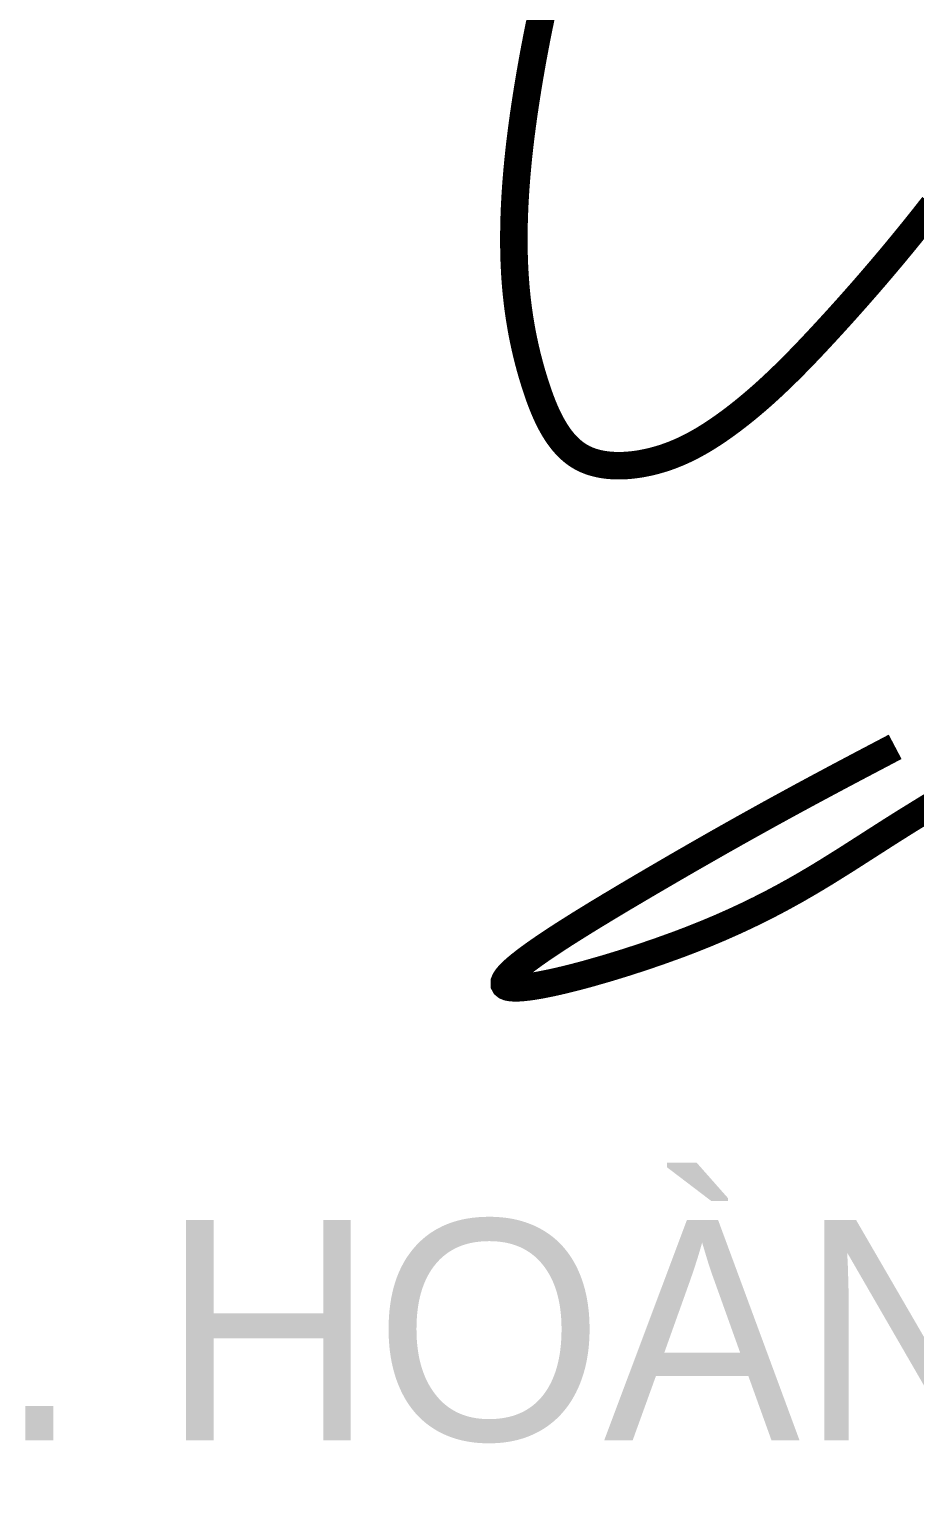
# Model space of a CAD drawing. Header units: millimetres. Extents: x 480521 to 6014615, y -961280 to 187869.
# Drawn here: x 729096 to 729482, y 83618 to 84255 of the extents above; entities that cross this region are included whole.
import ezdxf
from ezdxf.enums import TextEntityAlignment as Align

# ---------------------------------------------------------------- set-up
doc = ezdxf.new("R2010")
doc.units = ezdxf.units.MM
doc.header["$LTSCALE"] = 600
doc.header["$MEASUREMENT"] = 0
doc.layers.get('0').update_dxf_attribs({"lineweight": 0})
for name, color, linetype, lineweight in [('ISO', 153, 'Continuous', 13), ('LC Net thay', 7, 'Continuous', 25), ('LC Text1', 3, 'Continuous', 20)]:
    doc.layers.add(name, color=color, linetype=linetype, lineweight=lineweight)
doc.styles.add('Khungten', font='VHAVAN.TTF', dxfattribs={"width": 0.9, "height": 5000})
doc.styles.add('LC 1', font='VHAVANB.TTF')
doc.styles.add('Title', font='VHBLACK.TTF')
doc.styles.add('VNAVANTH', font='VHAVANB.TTF', dxfattribs={"width": 0.6})

# ---------------------------------------------------------------- blocks, each defined once
blk = doc.blocks.new('mr thuan')
at = {"layer": 'ISO', "ltscale": 2, "const_width": 40}
for points in [[(664.6895960509828, -762.1888754292013), (661.984048425631, -774.8395723539288), (659.3565646029929, -787.5056547924032), (656.805528344219, -800.1897688092577), (654.3293234104567, -812.8945604691835), (651.9263335628566, -825.6226758368139), (649.5949425625731, -838.376760976811), (647.3335341707498, -851.1594619538519), (645.2853264602018, -863.1138306349749), (643.0157137610695, -876.8199510397244), (640.9640452404019, -889.6959452058509), (638.9913461986871, -902.5974116471334), (637.1034758733258, -915.5203550127189), (635.3062935017115, -928.4607799517398), (633.605658321263, -941.4146911134012), (632.793376939404, -947.8954554805532), (632.0074295693594, -954.3780931467918), (631.2485486158002, -960.8621046932531), (630.5174664834049, -967.3469907010731), (629.8149155768479, -973.8322517514171), (629.1416283008039, -980.3173884254065), (628.4983370599475, -986.8019013042067), (627.8857742589498, -993.2852909689391), (627.3046723024927, -999.7670580007543), (626.7557635952435, -1006.246702980803), (626.2397805418841, -1012.723726490221), (625.7574555470856, -1019.19762911016), (625.3095210155261, -1025.667911421755), (624.8967093518695, -1032.134074006128), (624.5197529608085, -1038.595617444487), (624.1793842470033, -1045.052042317911), (623.8763356151394, -1051.50284920758), (623.6113394698841, -1057.947538694614), (623.3851282159121, -1064.38561136018), (623.1984342579053, -1070.816567785398), (623.0519900005311, -1077.239908551433), (622.9103035596781, -1086.768599742674), (622.8827921860611, -1090.061776723611), (622.8617853972355, -1096.460041821454), (622.8847584853356, -1102.85078479076), (622.9529725565408, -1109.234887279817), (623.0676887170303, -1115.613230936913), (623.2301680729797, -1121.986697410364), (623.4416717305685, -1128.356168348444), (623.7034607959722, -1134.722525399469), (624.0167963753738, -1141.086650211713), (624.382939574949, -1147.449424433493), (624.8031515008734, -1153.81172971311), (625.2786932593262, -1160.174447698839), (625.8108259564906, -1166.538460038981), (626.4008106985348, -1172.904648381853), (627.0499085916454, -1179.273894375714), (627.7593807419944, -1185.647079668895), (628.5304882557648, -1192.025085909685), (629.3644922391286, -1198.40879474637), (630.2626537982724, -1204.799087827254), (631.2262340393645, -1211.196846800623), (632.2564940685879, -1217.602953314781), (633.354694992122, -1224.018289018044), (634.5220979161422, -1230.443735558671), (635.7599639468281, -1236.880174584992), (637.0695541903588, -1243.328487745268), (638.45212975291, -1249.789556687829), (639.9089517406574, -1256.264263060948), (641.4412812597839, -1262.753488512943), (643.0503794164615, -1269.258114692086), (644.7375073168732, -1275.779023246694), (646.5039260671983, -1282.317095825056), (648.3508967736088, -1288.873214075473), (650.279680542284, -1295.448259646248), (652.2915384794069, -1302.043114185653), (654.2356631316361, -1308.186916522915), (656.571062631956, -1315.291068793274), (658.849310129197, -1321.92131613793), (660.0267730430969, -1325.228722422311), (661.2312595535186, -1328.52730053899), (662.4638677752082, -1331.814288056165), (663.7256958229154, -1335.086922542017), (665.0178418113901, -1338.342441564775), (666.3414038553747, -1341.578082692635), (667.6974800696262, -1344.79108349375), (669.0871685688871, -1347.978681536377), (670.5115674679073, -1351.138114388683), (671.9717748814364, -1354.266619618866), (673.4688889242243, -1357.361434795137), (675.0040077110207, -1360.41979748568), (676.5782293565717, -1363.43894525872), (678.1926519756234, -1366.416115682427), (679.8483736829294, -1369.348546325011), (681.5464925932392, -1372.23347475467), (683.2881068212955, -1375.068138539602), (685.0743144818553, -1377.849775248003), (686.906213689661, -1380.575622448087), (688.7849025594587, -1383.242917708034), (690.7114792060056, -1385.848898596043), (692.6870417440477, -1388.390802680326), (694.7126882883313, -1390.865867529064), (696.7895169536023, -1393.271330710471), (698.9186258546179, -1395.604429792744), (701.1011131061205, -1397.862402344079), (703.3380768228599, -1400.042485932674), (705.6306151195859, -1402.141918126727), (706.7980678963031, -1403.160526690859), (707.9798261110482, -1404.157936494434), (709.1760270281629, -1405.133802233468), (710.3868079119893, -1406.087778603993), (711.6123060268801, -1407.019520302027), (712.8526586371663, -1407.928682023601), (714.1080030072008, -1408.814918464748), (715.3784764013253, -1409.677884321471), (716.6642160838819, -1410.517234289815), (717.9653593192124, -1411.332623065784), (719.2820433716661, -1412.123705345424), (720.6144055055811, -1412.890135824753), (721.360731833207, -1413.304767495021), (723.3264696576225, -1414.347944926078), (724.7057538095978, -1415.039442931025), (726.1000815000625, -1415.706292542309), (727.5091058959515, -1416.348714772321), (728.9324801642142, -1416.966930633353), (730.3698574717819, -1417.561161137783), (731.8208909856003, -1418.131627297931), (733.2852338726079, -1418.678550126147), (734.7625392997397, -1419.202150634781), (736.2524604339415, -1419.702649836167), (737.754650442148, -1420.180268742653), (739.2687624913051, -1420.635228366576), (740.7944497483513, -1421.067749720285), (743.8791625538652, -1421.866361666427), (747.0060141942158, -1422.577872679802), (750.172230004915, -1423.204050859145), (753.3750353214891, -1423.746664303224), (756.6116554794571, -1424.20748111076), (759.8793158143417, -1424.588269380489), (763.1752416616546, -1424.890797211148), (766.4966583569258, -1425.116832701504), (769.8407912356706, -1425.268143950278), (773.2048656334082, -1425.346499056206), (776.5861068856575, -1425.353666118026), (779.9817403279449, -1425.291413234503), (783.3889912957857, -1425.161508504345), (786.8050851247026, -1424.965720026317), (790.227247150211, -1424.705815899142), (793.6527027078373, -1424.383564221556), (797.0786771330968, -1424.000733092325), (800.5023957615122, -1423.559090610157), (803.9210839286025, -1423.060404873831), (807.3319669698903, -1422.506443982042), (810.7322702208912, -1421.898976033568), (814.1192190171278, -1421.239769127118), (817.4900386941226, -1420.530591361457), (820.8419545873912, -1419.773210835308), (824.1721920324562, -1418.969395647422), (828.760950926051, -1417.778025348438), (830.7566578370097, -1417.229496675078), (834.0073857849129, -1416.296342102039), (837.2306595104747, -1415.3222483727), (840.4270110801481, -1414.308003975937), (843.5969725603936, -1413.254397400669), (846.7410760176645, -1412.162217135789), (849.8598535184174, -1411.032251670185), (852.9538371291055, -1409.865289492751), (856.0235589161857, -1408.662119092376), (859.0695509461148, -1407.423528957966), (862.0923452853494, -1406.150307578413), (865.0924740003393, -1404.843243442607), (868.0704691575484, -1403.503125039453), (871.0268628234262, -1402.130740857843), (873.9621870644332, -1400.726879386653), (876.8769739470226, -1399.292329114804), (879.7717555376476, -1397.82787853117), (882.6470639027684, -1396.334316124645), (885.503431108842, -1394.812430384147), (888.341389222318, -1393.263009798553), (891.1614703096529, -1391.686842856754), (893.9642064373074, -1390.084718047656), (896.7501296717346, -1388.457423860149), (899.5197720793876, -1386.805748783139), (902.2736657267269, -1385.130481305489), (905.0123426802056, -1383.432409916131), (907.7363350062806, -1381.71232310393), (913.1423940420354, -1378.209257166629), (918.4960993656423, -1374.627591404729), (923.8017075087446, -1370.973633729402), (927.2108333474607, -1368.573954952881), (934.2842876131945, -1363.472198928052), (939.4653041302699, -1359.631224229975), (944.6074360732309, -1355.732499535123), (949.711619304544, -1351.777789725485), (954.7787896866867, -1347.768859683041), (959.80988308214, -1343.707474289797), (964.8058353533743, -1339.595398427744), (969.7675823628706, -1335.434396978875), (974.6960599730992, -1331.226234825182), (979.5922040465448, -1326.972676848673), (984.4569504456776, -1322.675487931308), (989.2912350329716, -1318.336432955126), (994.0959936709078, -1313.957276802073), (998.87216222196, -1309.539784354172), (1003.620676548609, -1305.085720493415), (1008.342472513323, -1300.596850101792), (1013.038485978581, -1296.074938061298), (1017.709652806865, -1291.521749253909), (1022.356908860642, -1286.939048561646), (1026.981190002392, -1282.328600866473), (1031.583432094594, -1277.69217105041), (1036.164570999721, -1273.031523995451), (1040.72554258025, -1268.348424583557), (1045.26728269866, -1263.644637696765), (1054.296811999011, -1254.182061026368), (1063.26064580059, -1244.657913040224), (1074.886202831578, -1232.144358602003), (1081.020762999677, -1225.480567322069), (1089.826849427525, -1215.845404277439), (1098.58464697126, -1206.180399148201), (1107.294236742124, -1196.485057225815), (1115.955699851365, -1186.758883801725), (1124.569117410225, -1177.001384167379), (1133.134570529946, -1167.212063614235), (1141.652140321781, -1157.390427433755), (1150.121907896966, -1147.535980917368), (1158.543954366753, -1137.648229356564), (1166.918360842377, -1127.72667804276), (1175.245208435092, -1117.77083226743), (1183.524578256136, -1107.780197322005), (1191.756551416758, -1097.754278497974), (1199.941209028202, -1087.692581086754), (1208.078632201708, -1077.59461037982), (1216.168902048532, -1067.459871668631), (1224.212099679902, -1057.287870244603), (1232.208306207074, -1047.078111399227)], [(1176.984560602868, -1833.943234231148), (1119.863739931563, -1864.02784575813), (1090.657619388759, -1879.524951555708), (1060.676646597367, -1895.5678173942), (1045.314876832555, -1903.850760333051), (1029.662537474527, -1912.338363287243), (1013.68734301292, -1921.053366258493), (997.3570079373749, -1930.01850924849), (980.6392467375408, -1939.256532258936), (963.5017739030554, -1948.79017529155), (945.9123039235601, -1958.642178348018), (927.8385512886998, -1968.835281430074), (909.248230488116, -1979.392224539377), (890.1090560114499, -1990.335747677687), (870.3887423483429, -2001.688590846679), (850.0550039884401, -2013.473494048056), (829.0755554213829, -2025.713197283534), (808.394663705898, -2037.855271855835), (785.1326198397364, -2051.608367643712), (762.5568955613089, -2065.091513619031), (740.091766608326, -2078.694071834791), (718.1380549667956, -2092.230238688426), (697.0965826227293, -2105.514210577399), (687.0431930578743, -2112.003559784353), (677.3681715621424, -2118.360183899189), (668.1216208837832, -2124.560857471588), (659.35364377105, -2130.582355051243), (651.114342972196, -2136.401451187819), (643.4538212354673, -2141.994920431025), (636.4221813091208, -2147.339537330525), (630.0695259414024, -2152.412076435998), (624.4459578805727, -2157.189312297138), (619.601579874874, -2161.648019463624), (615.5864946725596, -2165.764972485151), (612.4508050218901, -2169.516945911382), (610.2446136711078, -2172.880714291998), (609.0180233684696, -2175.833052176706), (609.0320142463897, -2179.203509254206), (609.7001598422394, -2180.412073065309), (611.6458814204852, -2182.017258311142), (614.6078646956703, -2183.182753575544), (618.5346918996911, -2183.925409789706), (623.3749452644624, -2184.26207788488), (629.0772070218845, -2184.209608792298), (635.5900594038649, -2183.784853443183), (642.8620846423037, -2183.004662768755), (650.8418649691157, -2181.885887700249), (659.4779826162012, -2180.445379168887), (668.7190198154676, -2178.699988105902), (678.5135587988188, -2176.666565442487), (688.8101817981587, -2174.361962109906), (699.557471045402, -2171.803029039365), (710.7040087724454, -2169.006617162115), (722.1983772111962, -2165.989577409346), (733.989158593562, -2162.768760712323), (758.254289116765, -2155.783200210353), (783.0880581972924, -2148.184743106001), (808.0791236903933, -2140.108196849091), (832.8161434513167, -2131.68836888943), (861.7129497174756, -2121.274025355931), (879.9233140320139, -2114.346957326066), (901.8576765401885, -2105.588923499337), (922.7648586934156, -2096.787720262524), (942.719558593999, -2087.944910158927), (961.796474344228, -2079.062055731862), (980.0703040464032, -2070.140719524585), (997.6157458028174, -2061.182464080397), (1014.507497715767, -2052.188851942599), (1030.82025788755, -2043.161445654478), (1046.628724420461, -2034.101807759318), (1062.007595416799, -2025.011500800421), (1077.031568978855, -2015.892087321059), (1106.313616209311, -1997.57219097417), (1135.072450930205, -1979.154619064953), (1170.030405013764, -1956.75385311892), (1193.35768603082, -1942.07672481882), (1223.567218680888, -1923.444051952916), (1254.485836640979, -1904.769695479001)]]:
    blk.add_lwpolyline(points, dxfattribs=at)
blk = doc.blocks.new('lcdi fix')
at = {"xscale": 0.5, "yscale": 0.5, "zscale": 0.5}
blk.add_blockref('mr thuan', (37658.88695583952, -3936.329203777328), dxfattribs=at)
at = {"color": 7, "style": 'VNAVANTH'}
blk.add_text('ks. hoµng v¨n thuËn', height=159.999995850217, dxfattribs=at).set_placement((38552.65469758676, -5357.217787237954), align=Align.CENTER)
at = {"color": 7, "style": 'Khungten', "width": 0.8}
for tag, p in [('REVISION', (39498.75276287364, -10746.30405127808)), ('NGAYHT', (39546.07427452968, -11609.37101318493))]:
    blk.add_attdef(tag, text='', height=199.998925739526, dxfattribs=at).set_placement(p, align=Align.CENTER)
at = {"layer": 'LC Text1', "color": 3, "style": 'LC 1', "width": 1.834005631990714}
for tag, p, p2 in [('TENBANVE1', (36912.65778328942, -8885.760335756378), (40339.1450838642, -8885.760335756378)), ('TENBANVE2', (36912.65778328942, -9562.465661143795), (40339.1450838642, -9562.465661143795))]:
    blk.add_attdef(tag, text='', height=249.9999935159642, dxfattribs=at).set_placement(p, p2, align=Align.FIT)
at = {"layer": 'LC Text1', "style": 'Title', "width": 0.7}
blk.add_attdef('SOBANVE', text='', height=249.9999935159642, dxfattribs=at).set_placement((39561.98237367439, -13896.18081504657), align=Align.CENTER)

msp = doc.modelspace()

# ---------------------------------------------------------------- block references
at = {"layer": 'LC Net thay', "xscale": 0.6000000155618168, "yscale": 0.6000000155618168, "zscale": 0.6000000155618168}
msp.add_blockref('lcdi fix', (706524.6373480445, 86853.59025743204), dxfattribs=at)

doc.saveas('drawing.dxf')
